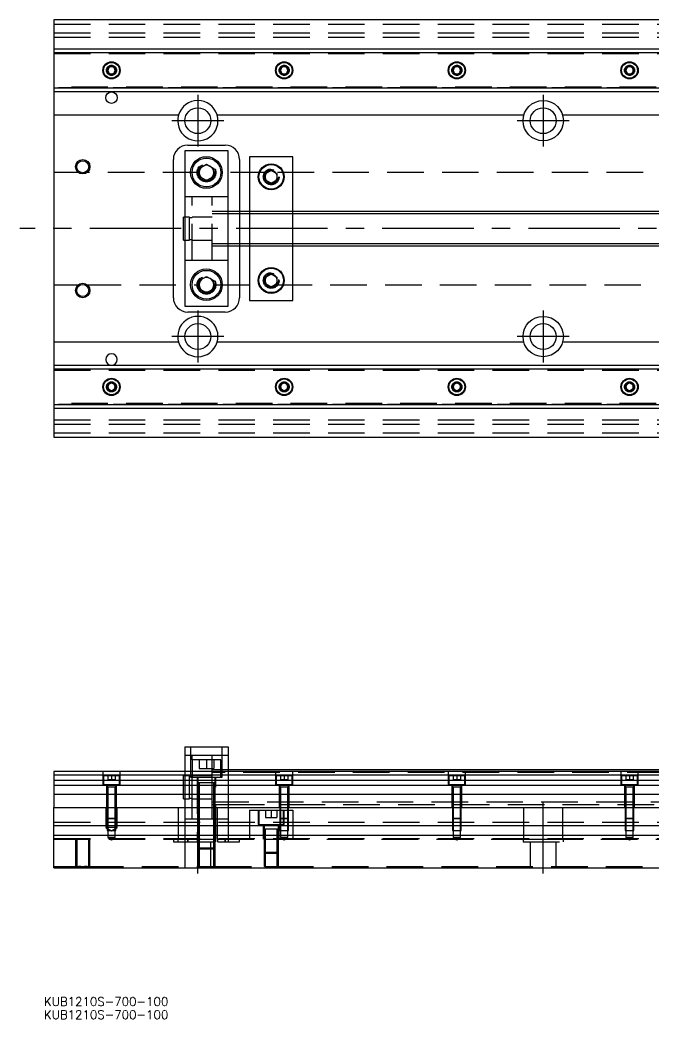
# Model space of a CAD drawing. Extents: x -12 to 879, y -275 to 77.
# Drawn here: x -11.8 to 208.2, y -274.7 to 72.5 of the extents above; entities that cross this region are included whole.
import ezdxf

# ---------------------------------------------------------------- set-up
doc = ezdxf.new("R2010")
doc.units = 0
doc.linetypes.add('CENTER', pattern=[50.8, 31.75, -6.35, 6.35, -6.35])
doc.linetypes.add('DASHED', pattern=[19.05, 12.7, -6.35])
doc.layers.get('0').update_dxf_attribs({"linetype": 'CONTINUOUS'})
doc.layers.add('CENTER', color=1, linetype='CENTER')
doc.styles.get("Standard").update_dxf_attribs({"font": 'txt.shx', "height": 3, "bigfont": 'bigfont.shx'})

# ---------------------------------------------------------------- blocks, each defined once
blk = doc.blocks.new('*U2')
at = {"color": 7, "linetype": 'CONTINUOUS'}
blk.add_text('KUB1210S-700-100', height=3, dxfattribs=at).set_placement((-3.46, -270.1))
blk = doc.blocks.new('*U3')
at = {"color": 7, "linetype": 'CONTINUOUS'}
blk.add_text('KUB1210S-700-100', height=3, dxfattribs=at).set_placement((-3.46, -274.66))

msp = doc.modelspace()

# ---------------------------------------------------------------- linework, layer by layer
at = {"color": 7, "linetype": 'CONTINUOUS'}
for p, q in [((0, 72.5), (0, 62.5)), ((300, 72.5), (0, 72.5)), ((0, 62.5), (300, 62.5)), ((0, 62.5), (0, 61.25)), ((0, 61.25), (300, 61.25)), ((0, 61.25), (0, 48.75)), ((18.75, 55.72), (20, 56.44)), ((18.75, 54.28), (18.75, 55.72)), ((20, 56.44), (21.25, 55.72)), ((21.25, 55.72), (21.25, 54.28)), ((78.75, 55.72), (80, 56.44)), ((78.75, 54.28), (78.75, 55.72)), ((80, 56.44), (81.25, 55.72)), ((81.25, 55.72), (81.25, 54.28)), ((138.75, 55.72), (140, 56.44)), ((138.75, 54.28), (138.75, 55.72)), ((140, 56.44), (141.25, 55.72)), ((141.25, 55.72), (141.25, 54.28)), ((198.75, 55.72), (200, 56.44)), ((198.75, 54.28), (198.75, 55.72)), ((200, 56.44), (201.25, 55.72)), ((201.25, 55.72), (201.25, 54.28)), ((20, 53.56), (18.75, 54.28)), ((21.25, 54.28), (20, 53.56)), ((80, 53.56), (78.75, 54.28)), ((81.25, 54.28), (80, 53.56)), ((140, 53.56), (138.75, 54.28)), ((141.25, 54.28), (140, 53.56)), ((200, 53.56), (198.75, 54.28)), ((201.25, 54.28), (200, 53.56)), ((300, 48.75), (0, 48.75)), ((0, 48.75), (0, 47.5)), ((300, 47.5), (0, 47.5)), ((0, 47.5), (0, 39.5)), ((0, 39.5), (43.29, 39.5)), ((0, 39.5), (0, -39.5)), ((56.71, 39.5), (163.29, 39.5)), ((176.71, 39.5), (283.29, 39.5)), ((46.5, 29), (59.5, 29)), ((45.5, 27), (45.5, -27)), ((60.5, 27), (45.5, 27)), ((60.5, -27), (60.5, 27)), ((68, 25), (68, 6)), ((83, 25), (68, 25)), ((83, 6), (83, 25)), ((41.5, -24), (41.5, 24)), ((50.5, 20.94), (53, 22.39)), ((50.5, 18.06), (50.5, 20.94)), ((53, 22.39), (55.5, 20.94)), ((55.5, 20.94), (55.5, 18.06)), ((64.5, 24), (64.5, 6)), ((53, 16.61), (50.5, 18.06)), ((55.5, 18.06), (53, 16.61)), ((73.5, 19.15), (75.5, 20.31)), ((73.5, 16.85), (73.5, 19.15)), ((75.5, 20.31), (77.5, 19.15)), ((77.5, 19.15), (77.5, 16.85)), ((75.5, 15.69), (73.5, 16.85)), ((77.5, 16.85), (75.5, 15.69)), ((45, 0), (45, 4)), ((45.5, 4), (45, 4)), ((300, 6), (60.5, 6)), ((45, -4), (45, 0)), ((45, -4), (45.5, -4)), ((60.5, -6), (300, -6)), ((64.5, -6), (64.5, -24)), ((68, -6), (68, -25)), ((83, -25), (83, -6)), ((50.5, -18.06), (53, -16.61)), ((53, -16.61), (55.5, -18.06)), ((73.5, -16.85), (75.5, -15.69)), ((73.5, -19.15), (73.5, -16.85)), ((75.5, -15.69), (77.5, -16.85)), ((77.5, -16.85), (77.5, -19.15)), ((50.5, -20.94), (50.5, -18.06)), ((55.5, -18.06), (55.5, -20.94)), ((75.5, -20.31), (73.5, -19.15)), ((77.5, -19.15), (75.5, -20.31)), ((53, -22.39), (50.5, -20.94)), ((55.5, -20.94), (53, -22.39)), ((45.5, -27), (60.5, -27)), ((68, -25), (83, -25)), ((59.5, -29), (46.5, -29)), ((43.29, -39.5), (0, -39.5)), ((0, -39.5), (0, -47.5)), ((163.29, -39.5), (56.71, -39.5)), ((283.29, -39.5), (176.71, -39.5)), ((0, -47.5), (300, -47.5)), ((0, -47.5), (0, -48.75)), ((0, -48.75), (300, -48.75)), ((0, -48.75), (0, -61.25)), ((18.75, -54.28), (20, -53.56)), ((18.75, -55.72), (18.75, -54.28)), ((20, -53.56), (21.25, -54.28)), ((21.25, -54.28), (21.25, -55.72)), ((78.75, -54.28), (80, -53.56)), ((78.75, -55.72), (78.75, -54.28)), ((80, -53.56), (81.25, -54.28)), ((81.25, -54.28), (81.25, -55.72)), ((138.75, -54.28), (140, -53.56)), ((138.75, -55.72), (138.75, -54.28)), ((140, -53.56), (141.25, -54.28)), ((141.25, -54.28), (141.25, -55.72)), ((198.75, -54.28), (200, -53.56)), ((198.75, -55.72), (198.75, -54.28)), ((200, -53.56), (201.25, -54.28)), ((201.25, -54.28), (201.25, -55.72)), ((20, -56.44), (18.75, -55.72)), ((21.25, -55.72), (20, -56.44)), ((80, -56.44), (78.75, -55.72)), ((81.25, -55.72), (80, -56.44)), ((140, -56.44), (138.75, -55.72)), ((141.25, -55.72), (140, -56.44)), ((200, -56.44), (198.75, -55.72)), ((201.25, -55.72), (200, -56.44)), ((300, -61.25), (0, -61.25)), ((0, -61.25), (0, -62.5)), ((300, -62.5), (0, -62.5)), ((0, -62.5), (0, -72.5)), ((0, -72.5), (300, -72.5)), ((45.5, -180.12), (45.5, -188.62)), ((45.5, -180.12), (60.5, -180.12)), ((60.5, -180.12), (60.5, -188.62)), ((0, -188.62), (0, -189.87)), ((304.5, -188.62), (0, -188.62)), ((304.5, -189.87), (0, -189.87)), ((0, -189.87), (0, -191.65)), ((304.5, -188.12), (60.5, -188.12)), ((0, -191.65), (304.5, -191.65)), ((0, -191.65), (0, -193.54)), ((304.5, -193.54), (0, -193.54)), ((0, -193.54), (0, -196.6)), ((0, -196.6), (0, -201.12)), ((304.5, -196.6), (0, -196.6)), ((0, -201.12), (700, -201.12)), ((0, -207.42), (0, -201.12)), ((0, -207.42), (700, -207.42)), ((0, -210.82), (0, -207.42)), ((0, -222.12), (0, -210.82)), ((0, -210.82), (700, -210.82)), ((0, -222.12), (700, -222.12))]:
    msp.add_line(p, q, dxfattribs=at)
at = {"color": 3, "linetype": 'DASHED'}
for p, q in [((0, 71), (700, 71)), ((0, 68), (700, 68)), ((0, 66.5), (700, 66.5)), ((0, 61.11), (300, 61.11)), ((0, 61.1), (304.5, 61.1)), ((0, 60.8), (304.5, 60.8)), ((18.5, 55), (18.52, 55.25)), ((81.48, 55.26), (81.5, 55)), ((138.5, 55), (138.52, 55.25)), ((198.5, 55), (198.52, 55.25)), ((304.5, 49.2), (0, 49.2)), ((304.5, 48.9), (0, 48.9)), ((300, 48.89), (0, 48.89)), ((9.36, 19.5), (0, 19.5)), ((50.5, 19.5), (10.64, 19.5)), ((74.1, 19.5), (55.5, 19.5)), ((55.98, 19.86), (56, 19.5)), ((73, 18), (73.01, 18.25)), ((700, 19.5), (76.9, 19.5)), ((48, 11), (45.5, 11)), ((48, -11), (48, 11)), ((55, 11), (48, 11)), ((55, -11), (55, 11)), ((60.5, 11), (55, 11)), ((47.1, 4), (45.5, 4)), ((47.1, 0), (47.1, 4)), ((48, 3.8), (47.1, 3.8)), ((55, 4), (48, 4)), ((60.5, 6), (55, 6)), ((60.5, 5.13), (55, 5.13)), ((64.5, 6), (64.5, 5.13)), ((64.5, 5.13), (64.5, -5.12)), ((68, 6), (68, 5.13)), ((68, 5.13), (68, -5.12)), ((83, 5.13), (83, 6)), ((83, -5.12), (83, 5.13)), ((47.1, -4), (47.1, 0)), ((45.5, -4), (47.1, -4)), ((47.1, -3.8), (48, -3.8)), ((48, -4), (55, -4)), ((55, -5.12), (60.5, -5.12)), ((55, -6), (60.5, -6)), ((64.5, -5.12), (64.5, -6)), ((68, -5.12), (68, -6)), ((83, -6), (83, -5.12)), ((45.5, -11), (48, -11)), ((48, -11), (55, -11)), ((55, -11), (60.5, -11)), ((0, -19.5), (9.36, -19.5)), ((10.64, -19.5), (50.5, -19.5)), ((55.5, -19.5), (74.03, -19.5)), ((55.98, -19.14), (56, -19.5)), ((76.97, -19.5), (700, -19.5)), ((77.98, -17.71), (78, -18)), ((0, -48.89), (300, -48.89)), ((0, -48.9), (304.5, -48.9)), ((0, -49.2), (304.5, -49.2)), ((21.48, -54.74), (21.5, -55)), ((78.5, -55), (78.52, -54.75)), ((141.48, -54.74), (141.5, -55)), ((201.48, -54.74), (201.5, -55)), ((304.5, -60.8), (0, -60.8)), ((304.5, -61.1), (0, -61.1)), ((300, -61.11), (0, -61.11)), ((0, -66.5), (700, -66.5)), ((0, -68), (700, -68)), ((0, -71), (700, -71)), ((47.5, -180.12), (47.5, -190.62)), ((58.5, -190.62), (58.5, -180.12)), ((48, -183.12), (45.5, -183.12)), ((48, -184.62), (48, -183.12)), ((55, -183.12), (48, -183.12)), ((55, -184.62), (55, -183.12)), ((60.5, -183.12), (55, -183.12)), ((58, -184.62), (48, -184.62)), ((48, -184.62), (48, -188.62)), ((50.5, -184.62), (50.5, -187.62)), ((53, -184.62), (53, -187.62)), ((55, -188.62), (55, -184.62)), ((55.5, -184.62), (55.5, -187.62)), ((58, -188.62), (58, -184.62)), ((17, -188.62), (17, -193.12)), ((22.75, -190.12), (17.25, -190.12)), ((17.25, -190.12), (17.25, -193.12)), ((18.75, -190.12), (18.75, -191.42)), ((20, -190.12), (20, -191.42)), ((21.25, -190.12), (21.25, -191.42)), ((22.75, -193.12), (22.75, -190.12)), ((23, -193.12), (23, -188.62)), ((45, -198.12), (45, -190.12)), ((45.5, -190.12), (45, -190.12)), ((45.5, -188.62), (45.5, -201.12)), ((47.1, -190.12), (45.5, -190.12)), ((47.1, -198.12), (47.1, -190.12)), ((48, -190.32), (47.1, -190.32)), ((47.5, -190.62), (58.5, -190.62)), ((48, -188.62), (48, -190.62)), ((55, -190.12), (48, -190.12)), ((48, -194.12), (48, -190.62)), ((49.75, -190.62), (49.75, -213.12)), ((50, -190.62), (50, -192.62)), ((50.5, -187.62), (53, -187.62)), ((53, -187.62), (55.5, -187.62)), ((58, -188.12), (55, -188.12)), ((55, -190.62), (55, -188.62)), ((650, -188.99), (55, -188.99)), ((55, -192.62), (55, -190.62)), ((56, -192.62), (56, -190.62)), ((56.25, -213.12), (56.25, -190.62)), ((60.5, -188.12), (58, -188.12)), ((58, -190.62), (58, -188.62)), ((60.5, -188.62), (60.5, -201.12)), ((77, -188.62), (77, -193.12)), ((82.75, -190.12), (77.25, -190.12)), ((77.25, -190.12), (77.25, -193.12)), ((78.75, -190.12), (78.75, -191.42)), ((80, -190.12), (80, -191.42)), ((81.25, -190.12), (81.25, -191.42)), ((82.75, -193.12), (82.75, -190.12)), ((83, -193.12), (83, -188.62)), ((137, -188.62), (137, -193.12)), ((142.75, -190.12), (137.25, -190.12)), ((137.25, -190.12), (137.25, -193.12)), ((138.75, -190.12), (138.75, -191.42)), ((140, -190.12), (140, -191.42)), ((141.25, -190.12), (141.25, -191.42)), ((142.75, -193.12), (142.75, -190.12)), ((143, -193.12), (143, -188.62)), ((197, -188.62), (197, -193.12)), ((202.75, -190.12), (197.25, -190.12)), ((197.25, -190.12), (197.25, -193.12)), ((198.75, -190.12), (198.75, -191.42)), ((200, -190.12), (200, -191.42)), ((201.25, -190.12), (201.25, -191.42)), ((202.75, -193.12), (202.75, -190.12)), ((203, -193.12), (203, -188.62)), ((17, -193.12), (23, -193.12)), ((18.25, -193.12), (18.25, -201.12)), ((18.5, -193.12), (18.5, -194.12)), ((18.5, -194.11), (18.5, -194.12)), ((18.62, -194.12), (18.5, -194.12)), ((18.5, -194.12), (18.5, -201.12)), ((18.5, -194.12), (18.5, -194.12)), ((20, -194.12), (18.62, -194.12)), ((18.75, -191.42), (20, -191.42)), ((18.75, -194.12), (18.75, -201.12)), ((20, -191.42), (21.25, -191.42)), ((21.38, -194.12), (20, -194.12)), ((21.25, -201.12), (21.25, -194.12)), ((21.5, -194.12), (21.38, -194.12)), ((21.5, -194.12), (21.5, -193.12)), ((21.5, -194.12), (21.5, -194.11)), ((21.5, -201.12), (21.5, -194.12)), ((21.5, -194.12), (21.5, -194.12)), ((21.75, -201.12), (21.75, -193.12)), ((48, -201.12), (48, -194.12)), ((50.35, -192.62), (50, -192.62)), ((50, -192.62), (50, -192.62)), ((50, -192.62), (50, -201.12)), ((50, -192.62), (50, -192.62)), ((55.65, -192.62), (50.35, -192.62)), ((50.5, -192.62), (50.5, -201.12)), ((55, -194.12), (55, -192.62)), ((55, -201.12), (55, -194.12)), ((55.5, -201.12), (55.5, -192.62)), ((56, -192.62), (55.65, -192.62)), ((56, -201.12), (56, -192.62)), ((56, -192.62), (56, -192.62)), ((56, -192.62), (56, -192.62)), ((77, -193.12), (83, -193.12)), ((78.25, -193.12), (78.25, -201.12)), ((78.5, -193.12), (78.5, -194.12)), ((78.5, -194.11), (78.5, -194.12)), ((78.62, -194.12), (78.5, -194.12)), ((78.5, -194.12), (78.5, -201.12)), ((78.5, -194.12), (78.5, -194.12)), ((80, -194.12), (78.62, -194.12)), ((78.75, -191.42), (80, -191.42)), ((78.75, -194.12), (78.75, -201.12)), ((80, -191.42), (81.25, -191.42)), ((81.38, -194.12), (80, -194.12)), ((81.25, -201.12), (81.25, -194.12)), ((81.5, -194.12), (81.38, -194.12)), ((81.5, -194.12), (81.5, -193.12)), ((81.5, -194.12), (81.5, -194.11)), ((81.5, -201.12), (81.5, -194.12)), ((81.5, -194.12), (81.5, -194.12)), ((81.75, -201.12), (81.75, -193.12)), ((137, -193.12), (143, -193.12)), ((138.25, -193.12), (138.25, -201.12)), ((138.5, -193.12), (138.5, -194.12)), ((138.5, -194.11), (138.5, -194.12)), ((138.62, -194.12), (138.5, -194.12)), ((138.5, -194.12), (138.5, -201.12)), ((138.5, -194.12), (138.5, -194.12)), ((140, -194.12), (138.62, -194.12)), ((138.75, -191.42), (140, -191.42)), ((138.75, -194.12), (138.75, -201.12)), ((140, -191.42), (141.25, -191.42)), ((141.38, -194.12), (140, -194.12)), ((141.25, -201.12), (141.25, -194.12)), ((141.5, -194.12), (141.38, -194.12)), ((141.5, -194.12), (141.5, -193.12)), ((141.5, -194.12), (141.5, -194.11)), ((141.5, -201.12), (141.5, -194.12)), ((141.5, -194.12), (141.5, -194.12)), ((141.75, -201.12), (141.75, -193.12)), ((197, -193.12), (203, -193.12)), ((198.25, -193.12), (198.25, -201.12)), ((198.5, -193.12), (198.5, -194.12)), ((198.5, -194.11), (198.5, -194.12)), ((198.62, -194.12), (198.5, -194.12)), ((198.5, -194.12), (198.5, -201.12)), ((198.5, -194.12), (198.5, -194.12)), ((200, -194.12), (198.62, -194.12)), ((198.75, -191.42), (200, -191.42)), ((198.75, -194.12), (198.75, -201.12)), ((200, -191.42), (201.25, -191.42)), ((201.38, -194.12), (200, -194.12)), ((201.25, -201.12), (201.25, -194.12)), ((201.5, -194.12), (201.38, -194.12)), ((201.5, -194.12), (201.5, -193.12)), ((201.5, -194.12), (201.5, -194.11)), ((201.5, -201.12), (201.5, -194.12)), ((201.5, -194.12), (201.5, -194.12)), ((201.75, -201.12), (201.75, -193.12)), ((18, -201.12), (18, -208.12)), ((18.5, -201.12), (18.5, -204.87)), ((18.5, -201.12), (18.5, -204.87)), ((18.75, -201.12), (18.75, -205.12)), ((21.25, -205.12), (21.25, -201.12)), ((21.5, -204.87), (21.5, -201.12)), ((21.5, -204.87), (21.5, -201.12)), ((22, -208.12), (22, -201.12)), ((43.29, -212.12), (43.29, -201.12)), ((45, -198.12), (45.5, -198.12)), ((45.5, -198.12), (47.1, -198.12)), ((45.5, -201.12), (45.5, -207.42)), ((47.1, -197.92), (48, -197.92)), ((48, -198.12), (50, -198.12)), ((48, -205.12), (48, -201.12)), ((50, -198.12), (50.5, -198.12)), ((50, -201.12), (50, -207.42)), ((50.5, -198.12), (55, -198.12)), ((50.5, -201.12), (50.5, -207.42)), ((55, -199.24), (650, -199.24)), ((55, -200.12), (55.5, -200.12)), ((55, -205.12), (55, -201.12)), ((55.5, -200.12), (56, -200.12)), ((55.5, -207.42), (55.5, -201.12)), ((56, -200.12), (60.5, -200.12)), ((56, -207.42), (56, -201.12)), ((56.71, -201.12), (56.71, -212.12)), ((60.5, -200.12), (78.5, -200.12)), ((60.5, -201.12), (60.5, -207.42)), ((78.5, -200.12), (78.75, -200.12)), ((78.5, -201.12), (78.5, -204.87)), ((78.5, -201.12), (78.5, -204.87)), ((78.75, -200.12), (81.25, -200.12)), ((78.75, -201.12), (78.75, -205.12)), ((81.25, -200.12), (81.5, -200.12)), ((81.25, -205.12), (81.25, -201.12)), ((81.5, -200.12), (333, -200.12)), ((81.5, -204.87), (81.5, -201.12)), ((81.5, -204.87), (81.5, -201.12)), ((138.5, -201.12), (138.5, -204.87)), ((138.5, -201.12), (138.5, -204.87)), ((138.75, -201.12), (138.75, -205.12)), ((141.25, -205.12), (141.25, -201.12)), ((141.5, -204.87), (141.5, -201.12)), ((141.5, -204.87), (141.5, -201.12)), ((163.29, -212.12), (163.29, -201.12)), ((176.71, -201.12), (176.71, -212.12)), ((198.5, -201.12), (198.5, -204.87)), ((198.5, -201.12), (198.5, -204.87)), ((198.75, -201.12), (198.75, -205.12)), ((201.25, -205.12), (201.25, -201.12)), ((201.5, -204.87), (201.5, -201.12)), ((201.5, -204.87), (201.5, -201.12)), ((68, -202.12), (68, -207.42)), ((68, -202.12), (78.5, -202.12)), ((71, -202.12), (71, -207.12)), ((71.25, -202.12), (71.25, -207.12)), ((73.5, -202.12), (73.5, -204.62)), ((73.5, -204.62), (75.5, -204.62)), ((75.5, -202.12), (75.5, -204.62)), ((75.5, -204.62), (77.5, -204.62)), ((77.5, -202.12), (77.5, -204.62)), ((78.5, -202.12), (78.75, -202.12)), ((78.75, -202.12), (81.25, -202.12)), ((79.75, -205.12), (79.75, -202.12)), ((80, -207.12), (80, -202.12)), ((81.25, -202.12), (81.5, -202.12)), ((81.5, -202.12), (83, -202.12)), ((83, -202.12), (83, -207.42)), ((0, -206.27), (700, -206.27)), ((22, -208.12), (18, -208.12)), ((18, -208.12), (20, -209.27)), ((18.5, -204.87), (21.5, -204.87)), ((18.5, -204.87), (18.5, -207.42)), ((18.5, -204.87), (18.75, -205.12)), ((18.5, -207.42), (18.5, -209.12)), ((21.25, -205.12), (18.75, -205.12)), ((18.75, -205.12), (18.75, -209.12)), ((20, -209.27), (22, -208.12)), ((21.25, -205.12), (21.5, -204.87)), ((21.25, -209.12), (21.25, -205.12)), ((21.5, -207.42), (21.5, -204.87)), ((21.5, -209.12), (21.5, -207.42)), ((45.5, -205.12), (48, -205.12)), ((45.5, -207.42), (45.5, -210.82)), ((48, -205.12), (50, -205.12)), ((50, -205.12), (50.5, -205.12)), ((50, -207.42), (50, -210.82)), ((50.5, -205.12), (55, -205.12)), ((50.5, -207.42), (50.5, -210.82)), ((55, -205.12), (60.5, -205.12)), ((55.5, -210.82), (55.5, -207.42)), ((56, -210.82), (56, -207.42)), ((60.5, -207.42), (60.5, -210.82)), ((68, -207.42), (68, -210.82)), ((71, -207.12), (80, -207.12)), ((72.75, -207.12), (72.75, -212.12)), ((73, -207.12), (73, -207.42)), ((73, -207.42), (73, -208.72)), ((78, -207.42), (78, -207.12)), ((78, -208.72), (78, -207.42)), ((78.25, -212.12), (78.25, -207.12)), ((78.5, -204.87), (81.5, -204.87)), ((78.5, -204.87), (78.5, -207.42)), ((78.5, -204.87), (78.75, -205.12)), ((78.5, -207.42), (78.5, -209.12)), ((81.25, -205.12), (78.75, -205.12)), ((78.75, -205.12), (78.75, -209.12)), ((79.75, -207.12), (79.75, -205.12)), ((81.25, -205.12), (81.5, -204.87)), ((81.25, -209.12), (81.25, -205.12)), ((81.5, -207.42), (81.5, -204.87)), ((81.5, -209.12), (81.5, -207.42)), ((83, -207.42), (83, -210.82)), ((138.5, -204.87), (141.5, -204.87)), ((138.5, -204.87), (138.5, -207.42)), ((138.5, -204.87), (138.75, -205.12)), ((138.5, -207.42), (138.5, -209.12)), ((141.25, -205.12), (138.75, -205.12)), ((138.75, -205.12), (138.75, -209.12)), ((141.25, -205.12), (141.5, -204.87)), ((141.25, -209.12), (141.25, -205.12)), ((141.5, -207.42), (141.5, -204.87)), ((141.5, -209.12), (141.5, -207.42)), ((198.5, -204.87), (201.5, -204.87)), ((198.5, -204.87), (198.5, -207.42)), ((198.5, -204.87), (198.75, -205.12)), ((198.5, -207.42), (198.5, -209.12)), ((201.25, -205.12), (198.75, -205.12)), ((198.75, -205.12), (198.75, -209.12)), ((201.25, -205.12), (201.5, -204.87)), ((201.25, -209.12), (201.25, -205.12)), ((201.5, -207.42), (201.5, -204.87)), ((201.5, -209.12), (201.5, -207.42)), ((18.5, -209.12), (21.5, -209.12)), ((18.75, -209.12), (18.75, -211.62)), ((21.25, -211.62), (18.75, -211.62)), ((18.75, -211.62), (20, -212.34)), ((20, -212.34), (21.25, -211.62)), ((21.25, -211.62), (21.25, -209.12)), ((45.5, -210.82), (45.5, -212.12)), ((50, -210.82), (50, -212.12)), ((50.5, -210.82), (50.5, -212.12)), ((55.5, -212.12), (55.5, -210.82)), ((56, -212.12), (56, -210.82)), ((60.5, -210.82), (60.5, -213.12)), ((68, -210.82), (68, -212.12)), ((73, -208.71), (73, -208.72)), ((73.26, -208.72), (73, -208.72)), ((73, -208.72), (73, -210.82)), ((73, -208.72), (73, -208.72)), ((73, -210.82), (73, -212.12)), ((77.74, -208.72), (73.26, -208.72)), ((73.4, -208.72), (73.4, -210.82)), ((73.4, -210.82), (73.4, -212.12)), ((77.6, -210.82), (77.6, -208.72)), ((77.6, -212.12), (77.6, -210.82)), ((78, -208.72), (77.74, -208.72)), ((78, -208.72), (78, -208.71)), ((78, -210.82), (78, -208.72)), ((78, -208.72), (78, -208.72)), ((78, -212.12), (78, -210.82)), ((78.5, -209.12), (81.5, -209.12)), ((78.75, -209.12), (78.75, -211.62)), ((81.25, -211.62), (78.75, -211.62)), ((78.75, -211.62), (80, -212.34)), ((80, -212.34), (81.25, -211.62)), ((81.25, -211.62), (81.25, -209.12)), ((83, -210.82), (83, -212.12)), ((138.5, -209.12), (141.5, -209.12)), ((138.75, -209.12), (138.75, -211.62)), ((141.25, -211.62), (138.75, -211.62)), ((138.75, -211.62), (140, -212.34)), ((140, -212.34), (141.25, -211.62)), ((141.25, -211.62), (141.25, -209.12)), ((198.5, -209.12), (201.5, -209.12)), ((198.75, -209.12), (198.75, -211.62)), ((201.25, -211.62), (198.75, -211.62)), ((198.75, -211.62), (200, -212.34)), ((200, -212.34), (201.25, -211.62)), ((201.25, -211.62), (201.25, -209.12)), ((0, -211.97), (700, -211.97)), ((0, -212.12), (43.29, -212.12)), ((7.5, -212.12), (7.5, -222.12)), ((7.9, -212.12), (7.9, -222.12)), ((12.1, -222.12), (12.1, -212.12)), ((12.5, -222.12), (12.5, -212.12)), ((41.5, -212.12), (41.5, -213.12)), ((41.5, -213.12), (43, -213.12)), ((43, -212.12), (57, -212.12)), ((43, -212.12), (43, -213.12)), ((43, -213.12), (57, -213.12)), ((43, -213.12), (57, -213.12)), ((43.29, -212.12), (56.71, -212.12)), ((45.5, -212.12), (45.5, -213.12)), ((45.5, -213.12), (45.5, -222.12)), ((46.5, -213.12), (46.5, -212.12)), ((46.5, -212.12), (46.5, -213.12)), ((50, -212.12), (50, -213.12)), ((50, -213.12), (50, -215.12)), ((50, -213.12), (50, -215.12)), ((50, -215.12), (56, -215.12)), ((50, -215.12), (50, -221.62)), ((50, -215.12), (50.5, -215.62)), ((50.5, -212.12), (50.5, -213.12)), ((50.5, -213.12), (55.5, -213.12)), ((50.5, -213.12), (50.5, -215.62)), ((54.5, -222.12), (54.5, -213.12)), ((55.5, -213.12), (55.5, -212.12)), ((55.5, -215.62), (55.5, -213.12)), ((55.5, -215.62), (56, -215.12)), ((56, -213.12), (56, -212.12)), ((56, -215.12), (56, -213.12)), ((56, -215.12), (56, -213.12)), ((56, -221.62), (56, -215.12)), ((56.71, -212.12), (643.29, -212.12)), ((57, -213.12), (57, -212.12)), ((57, -213.12), (59.5, -213.12)), ((59.5, -212.12), (59.5, -213.12)), ((59.5, -213.12), (59.5, -212.12)), ((59.5, -213.12), (64.5, -213.12)), ((64.5, -213.12), (64.5, -212.12)), ((73, -212.12), (73, -216.72)), ((73, -212.12), (73, -216.72)), ((73.4, -212.12), (77.6, -212.12)), ((73.4, -212.12), (73.4, -217.12)), ((77.6, -217.12), (77.6, -212.12)), ((78, -216.72), (78, -212.12)), ((78, -216.72), (78, -212.12)), ((163, -212.12), (177, -212.12)), ((163, -212.12), (163, -213.12)), ((163, -213.12), (177, -213.12)), ((165.5, -213.12), (165.5, -222.12)), ((174.5, -222.12), (174.5, -213.12)), ((177, -213.12), (177, -212.12)), ((55.5, -215.62), (50.5, -215.62)), ((50.5, -215.62), (50.5, -221.62)), ((55.5, -221.62), (55.5, -215.62)), ((73, -216.72), (78, -216.72)), ((73, -216.72), (73, -221.62)), ((73, -216.72), (73.4, -217.12)), ((77.6, -217.12), (73.4, -217.12)), ((73.4, -217.12), (73.4, -221.62)), ((77.6, -217.12), (78, -216.72)), ((77.6, -221.62), (77.6, -217.12)), ((78, -221.62), (78, -216.72)), ((0, -221.62), (8.5, -221.62)), ((9.36, -221.62), (8.5, -221.62)), ((8.5, -222.12), (8.5, -221.62)), ((8.5, -221.62), (9.36, -221.62)), ((9.36, -221.62), (10.64, -221.62)), ((9.36, -221.62), (9.36, -222.12)), ((11.5, -221.62), (10.64, -221.62)), ((10.64, -222.12), (10.64, -221.62)), ((10.64, -221.62), (11.5, -221.62)), ((11.5, -221.62), (11.5, -222.12)), ((11.5, -221.62), (50, -221.62)), ((50, -222.12), (50, -221.62)), ((50.5, -221.62), (50, -221.62)), ((50, -221.62), (50.5, -221.62)), ((50.5, -221.62), (55.5, -221.62)), ((50.5, -221.62), (50.5, -222.12)), ((56, -221.62), (55.5, -221.62)), ((55.5, -222.12), (55.5, -221.62)), ((55.5, -221.62), (56, -221.62)), ((56, -221.62), (56, -222.12)), ((56, -221.62), (73.5, -221.62)), ((73.5, -221.62), (73, -221.62)), ((73.5, -222.12), (73.5, -221.62)), ((73.5, -221.62), (74.03, -221.62)), ((74.03, -221.62), (76.97, -221.62)), ((74.03, -221.62), (74.03, -222.12)), ((76.97, -222.12), (76.97, -221.62)), ((76.97, -221.62), (77.5, -221.62)), ((78, -221.62), (77.5, -221.62)), ((77.5, -221.62), (77.5, -222.12)), ((77.5, -221.62), (700, -221.62))]:
    msp.add_line(p, q, dxfattribs=at)
at = {"color": 3, "linetype": 'CONTINUOUS'}
for p, q in [((300, 5.13), (60.5, 5.13)), ((60.5, -5.12), (300, -5.12))]:
    msp.add_line(p, q, dxfattribs=at)
at = {"color": 7, "linetype": 'CONTINUOUS'}
for centre, radius in [((20, 55), 3), ((20, 55), 2.75), ((80, 55), 3), ((80, 55), 2.75), ((140, 55), 3), ((140, 55), 2.75), ((200, 55), 3), ((200, 55), 2.75), ((20, 45.5), 2), ((50, 37.5), 4.5), ((170, 37.5), 7), ((170, 37.5), 4.5), ((53, 19.5), 5.5), ((53, 19.5), 5), ((10, 21.5), 2.1), ((75.5, 18), 4.5), ((75.5, 18), 4.25), ((75.5, -18), 4.5), ((75.5, -18), 4.25), ((53, -19.5), 5.5), ((53, -19.5), 5), ((10, -21.5), 2.1), ((170, -37.5), 7), ((50, -37.5), 4.5), ((170, -37.5), 4.5), ((20, -55), 3), ((80, -55), 3), ((140, -55), 3), ((200, -55), 3), ((20, -55), 2.75), ((80, -55), 2.75), ((140, -55), 2.75), ((200, -55), 2.75)]:
    msp.add_circle(centre, radius, dxfattribs=at)
at = {"color": 3, "linetype": 'DASHED'}
for centre, radius in [((20, 55), 1.75), ((20, 55), 1.5), ((80, 55), 1.75), ((80, 55), 1.5), ((140, 55), 1.75), ((140, 55), 1.5), ((200, 55), 1.75), ((200, 55), 1.5), ((53, 19.5), 3.25), ((53, 19.5), 3), ((75.5, 18), 2.75), ((75.5, 18), 2.5), ((53, -19.5), 3.25), ((53, -19.5), 3), ((75.5, -18), 2.75), ((75.5, -18), 2.5), ((20, -55), 1.75), ((20, -55), 1.5), ((80, -55), 1.75), ((80, -55), 1.5), ((140, -55), 1.75), ((140, -55), 1.5), ((200, -55), 1.75), ((200, -55), 1.5)]:
    msp.add_circle(centre, radius, dxfattribs=at)
at = {"color": 3, "linetype": 'CONTINUOUS'}
for centre in [(10, 21.5), (10, -21.5)]:
    msp.add_circle(centre, 2.5, dxfattribs=at)
at = {"color": 7, "linetype": 'CONTINUOUS'}
for centre, radius, start, end in [((20, 55), 1.25, 120, 180), ((20, 55), 1.25, 60, 120), ((20, 55), 1.25, 0, 60), ((80, 55), 1.25, 120, 180), ((80, 55), 1.25, 60, 120), ((80, 55), 1.25, 0, 60), ((140, 55), 1.25, 120, 180), ((140, 55), 1.25, 60, 120), ((140, 55), 1.25, 0, 60), ((200, 55), 1.25, 120, 180), ((200, 55), 1.25, 60, 120), ((200, 55), 1.25, 0, 60), ((20, 55), 1.25, 180, 240), ((20, 55), 1.25, 240, 300), ((20, 55), 1.25, 300, 0), ((80, 55), 1.25, 180, 240), ((80, 55), 1.25, 240, 300), ((80, 55), 1.25, 300, 0), ((140, 55), 1.25, 180, 240), ((140, 55), 1.25, 240, 300), ((140, 55), 1.25, 300, 0), ((200, 55), 1.25, 180, 240), ((200, 55), 1.25, 240, 300), ((200, 55), 1.25, 300, 0), ((50, 37.5), 7, 16.6015, 163.3985), ((50, 37.5), 7, 163.3985, 16.6015), ((46.5, 24), 5, 90, 180), ((59.5, 24), 5, 0, 90), ((53, 19.5), 2.5, 120, 180), ((53, 19.5), 2.5, 60, 120), ((53, 19.5), 2.5, 0, 60), ((53, 19.5), 2.5, 180, 240), ((53, 19.5), 2.5, 300, 0), ((75.5, 18), 2.1, 162.2472, 180), ((75.5, 18), 2.1, 180, 197.7528), ((75.5, 18), 2.1, 137.7528, 162.2472), ((75.5, 18), 2.1, 197.7528, 222.2472), ((75.5, 18), 2.1, 102.2472, 137.7528), ((75.5, 18), 2.1, 77.7528, 102.2472), ((75.5, 18), 2.1, 42.2472, 77.7528), ((75.5, 18), 2.1, 17.7528, 42.2472), ((75.5, 18), 2.1, 317.7528, 342.2472), ((75.5, 18), 2.1, 342.2472, 17.7528), ((53, 19.5), 2.5, 240, 300), ((75.5, 18), 2.1, 222.2472, 257.7528), ((75.5, 18), 2.1, 257.7528, 282.2472), ((75.5, 18), 2.1, 282.2472, 317.7528), ((53, -19.5), 2.5, 120, 180), ((53, -19.5), 2.5, 60, 120), ((53, -19.5), 2.5, 0, 60), ((75.5, -18), 2.1, 137.7528, 162.2472), ((75.5, -18), 2.1, 102.2472, 137.7528), ((75.5, -18), 2.1, 77.7528, 102.2472), ((75.5, -18), 2.1, 42.2472, 77.7528), ((75.5, -18), 2.1, 17.7528, 42.2472), ((53, -19.5), 2.5, 180, 240), ((53, -19.5), 2.5, 300, 0), ((75.5, -18), 2.1, 162.2472, 180), ((75.5, -18), 2.1, 180, 197.7528), ((75.5, -18), 2.1, 197.7528, 222.2472), ((75.5, -18), 2.1, 222.2472, 257.7528), ((75.5, -18), 2.1, 257.7528, 282.2472), ((75.5, -18), 2.1, 282.2472, 317.7528), ((75.5, -18), 2.1, 317.7528, 342.2472), ((75.5, -18), 2.1, 342.2472, 17.7528), ((46.5, -24), 5, 180, 270), ((53, -19.5), 2.5, 240, 300), ((59.5, -24), 5, 270, 0), ((50, -37.5), 7, 343.3985, 196.6015), ((50, -37.5), 7, 196.6015, 343.3985), ((20, -45.5), 2, 90, 270), ((20, -45.5), 2, 270, 90), ((20, -55), 1.25, 120, 180), ((20, -55), 1.25, 180, 240), ((20, -55), 1.25, 60, 120), ((20, -55), 1.25, 0, 60), ((20, -55), 1.25, 300, 0), ((80, -55), 1.25, 120, 180), ((80, -55), 1.25, 180, 240), ((80, -55), 1.25, 60, 120), ((80, -55), 1.25, 0, 60), ((80, -55), 1.25, 300, 0), ((140, -55), 1.25, 120, 180), ((140, -55), 1.25, 180, 240), ((140, -55), 1.25, 60, 120), ((140, -55), 1.25, 0, 60), ((140, -55), 1.25, 300, 0), ((200, -55), 1.25, 120, 180), ((200, -55), 1.25, 180, 240), ((200, -55), 1.25, 60, 120), ((200, -55), 1.25, 0, 60), ((200, -55), 1.25, 300, 0), ((20, -55), 1.25, 240, 300), ((80, -55), 1.25, 240, 300), ((140, -55), 1.25, 240, 300), ((200, -55), 1.25, 240, 300)]:
    msp.add_arc(centre, radius, start, end, dxfattribs=at)
at = {"layer": 'CENTER', "color": 1, "linetype": 'CENTER'}
for p, q in [((50, 46.5), (50, 28.5)), ((170, 46.5), (170, 28.5)), ((59, 37.5), (41, 37.5)), ((179, 37.5), (161, 37.5)), ((755.44, 0), (-11.8, 0)), ((50, -28.5), (50, -46.5)), ((170, -28.5), (170, -46.5)), ((59, -37.5), (41, -37.5)), ((179, -37.5), (161, -37.5)), ((50, -224.12), (50, -199.12)), ((170, -224.12), (170, -199.12))]:
    msp.add_line(p, q, dxfattribs=at)

# ---------------------------------------------------------------- block references
at = {"color": 7, "linetype": 'CONTINUOUS'}
for name in ['*U2', '*U3']:
    msp.add_blockref(name, (0, 0), dxfattribs=at)

doc.saveas('drawing.dxf')
